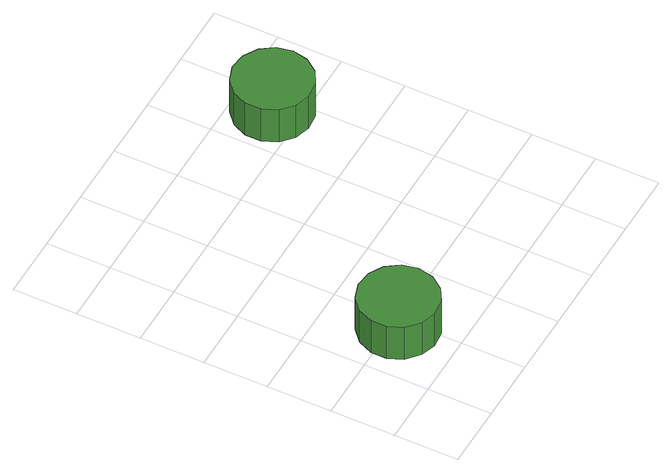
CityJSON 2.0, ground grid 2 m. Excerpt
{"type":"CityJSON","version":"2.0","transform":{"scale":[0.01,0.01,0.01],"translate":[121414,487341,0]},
"CityObjects":{
"tree1":{"type":"SolitaryVegetationObject","attributes":{"function":"something"},"geometry":[{"type":"MultiSurface","lod":"1","boundaries":[[[0,1,2,3,4,5,6,7,8,9,10,11,12,13,14]],[[15,16,17,18,19,20,21,22,23,24,25,26,27,28,29]],[[0,29,28,1]],[[1,28,27,2]],[[2,27,26,3]],[[3,26,25,4]],[[4,25,24,5]],[[5,24,23,6]],[[6,23,22,7]],[[7,22,21,8]],[[8,21,20,9]],[[9,20,19,10]],[[10,19,18,11]],[[11,18,17,12]],[[12,17,16,13]],[[13,16,15,14]],[[14,15,29,0]]]}]},
"tree2":{"type":"SolitaryVegetationObject","attributes":{"function":"something"},"geometry":[{"type":"MultiSurface","lod":"1","boundaries":[[[30,31,32,33,34,35,36,37,38,39,40,41,42,43,44]],[[45,46,47,48,49,50,51,52,53,54,55,56,57,58,59]],[[30,59,58,31]],[[31,58,57,32]],[[32,57,56,33]],[[33,56,55,34]],[[34,55,54,35]],[[35,54,53,36]],[[36,53,52,37]],[[37,52,51,38]],[[38,51,50,39]],[[39,50,49,40]],[[40,49,48,41]],[[41,48,47,42]],[[42,47,46,43]],[[43,46,45,44]],[[44,45,59,30]]]}]}
},
"vertices":[
[292,183,185],[282,232,185],[252,273,185],[209,298,185],[158,303,185],[111,288,185],[73,254,185],[53,208,185],[53,158,185],[73,112,185],[111,78,185],[158,62,185],[209,68,185],[252,93,185],[282,134,185],[282,134,56],[252,93,56],[209,68,56],[158,62,56],[111,78,56],[73,112,56],[53,158,56],[53,208,56],[73,254,56],[111,288,56],[158,303,56],[209,298,56],[252,273,56],[282,232,56],[292,183,56],
[862,880,190],[852,929,190],[822,970,190],[779,995,190],[728,1001,190],[681,985,190],[643,951,190],[623,905,190],[623,855,190],[643,809,190],[681,775,190],[728,760,190],[779,765,190],[822,790,190],[852,831,190],[852,831,61],[822,790,61],[779,765,61],[728,760,61],[681,775,61],[643,809,61],[623,855,61],[623,905,61],[643,951,61],[681,985,61],[728,1001,61],[779,995,61],[822,970,61],[852,929,61],[862,880,61]
]}
